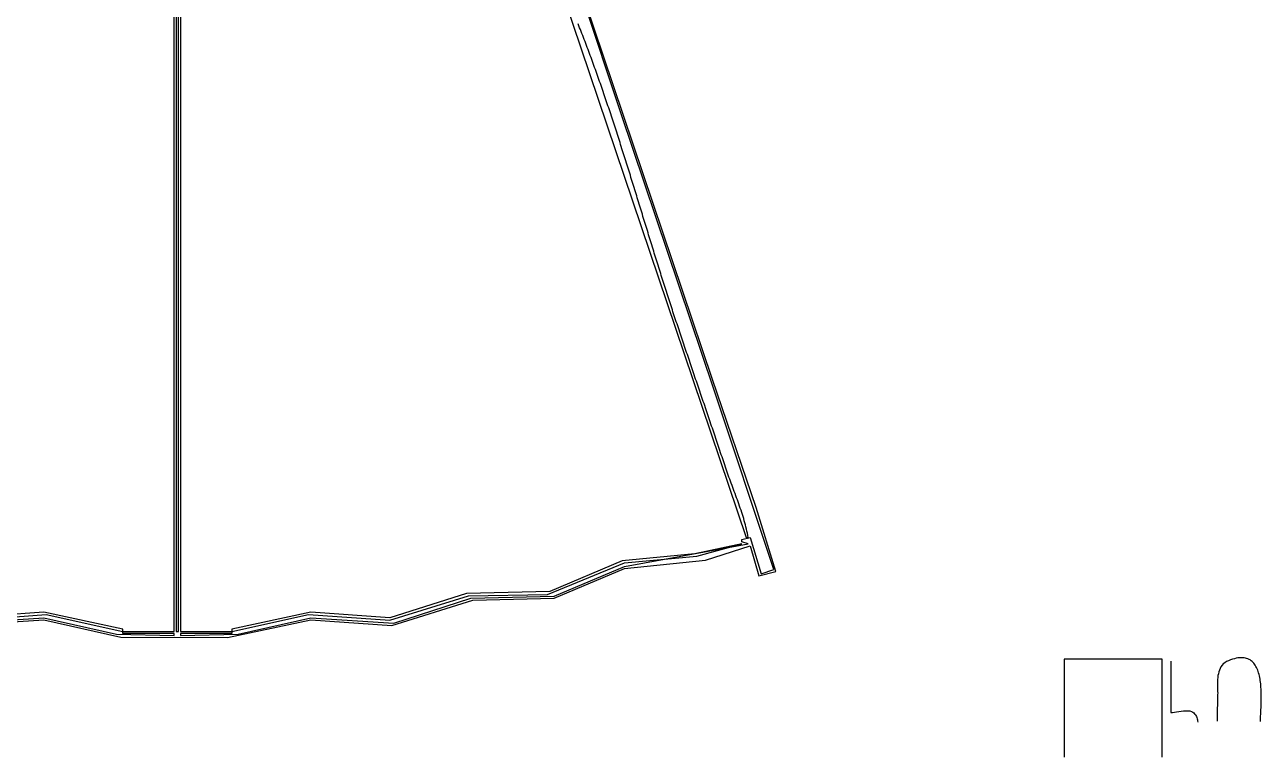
# Model space of a CAD drawing. Header units: metres. Extents: x 63 to 1153, y 57 to 743.
# Drawn here: x 574 to 1153, y 57 to 400 of the extents above; entities that cross this region are included whole.
import ezdxf

# ---------------------------------------------------------------- set-up
doc = ezdxf.new("R2010")
doc.units = ezdxf.units.M

msp = doc.modelspace()

# ---------------------------------------------------------------- linework, layer by layer
for p, q in [((645, 512), (645, 116)), ((646, 396), (646, 477)), ((644, 389), (644, 473)), ((647, 473), (647, 389)), ((825, 418), (883.0031, 246)), ((853.6667, 358), (835, 414)), ((896.3441, 234), (836, 413)), ((833.6486, 399.7624), (833.2811, 400.6843)), ((646, 116), (646, 396)), ((834.0145, 398.8395), (833.6486, 399.7624)), ((834.379, 397.9156), (834.0145, 398.8395)), ((834.7421, 396.9908), (834.379, 397.9156)), ((835.1038, 396.065), (834.7421, 396.9908)), ((835.464, 395.1383), (835.1038, 396.065)), ((835.8228, 394.2107), (835.464, 395.1383)), ((836.1803, 393.2822), (835.8228, 394.2107)), ((644, 116), (644, 389)), ((647, 389), (647, 116)), ((836.5364, 392.3528), (836.1803, 393.2822)), ((836.8911, 391.4226), (836.5364, 392.3528)), ((837.2445, 390.4914), (836.8911, 391.4226)), ((837.5966, 389.5595), (837.2445, 390.4914)), ((837.9474, 388.6267), (837.5966, 389.5595)), ((838.2969, 387.693), (837.9474, 388.6267)), ((838.6451, 386.7586), (838.2969, 387.693)), ((838.992, 385.8233), (838.6451, 386.7586)), ((839.3377, 384.8872), (838.992, 385.8233)), ((839.6822, 383.9504), (839.3377, 384.8872)), ((840.0255, 383.0128), (839.6822, 383.9504)), ((840.3675, 382.0745), (840.0255, 383.0128)), ((840.7084, 381.1354), (840.3675, 382.0745)), ((841.0481, 380.1956), (840.7084, 381.1354)), ((841.3866, 379.2551), (841.0481, 380.1956)), ((841.724, 378.3138), (841.3866, 379.2551)), ((842.0603, 377.3719), (841.724, 378.3138)), ((842.3955, 376.4293), (842.0603, 377.3719)), ((842.7295, 375.486), (842.3955, 376.4293)), ((843.0625, 374.5421), (842.7295, 375.486)), ((843.3945, 373.5975), (843.0625, 374.5421)), ((843.7253, 372.6523), (843.3945, 373.5975)), ((844.0552, 371.7065), (843.7253, 372.6523)), ((844.384, 370.7601), (844.0552, 371.7065)), ((844.7118, 369.8131), (844.384, 370.7601)), ((845.0386, 368.8655), (844.7118, 369.8131)), ((845.3645, 367.9173), (845.0386, 368.8655)), ((845.6894, 366.9686), (845.3645, 367.9173)), ((846.0133, 366.0193), (845.6894, 366.9686)), ((846.3363, 365.0695), (846.0133, 366.0193)), ((846.6584, 364.1192), (846.3363, 365.0695)), ((846.9796, 363.1684), (846.6584, 364.1192)), ((847.2999, 362.217), (846.9796, 363.1684)), ((847.6194, 361.2652), (847.2999, 362.217)), ((847.938, 360.313), (847.6194, 361.2652)), ((848.2557, 359.3602), (847.938, 360.313)), ((848.5726, 358.407), (848.2557, 359.3602)), ((848.8888, 357.4534), (848.5726, 358.407)), ((849.2041, 356.4994), (848.8888, 357.4534)), ((849.5186, 355.5449), (849.2041, 356.4994)), ((849.8324, 354.5901), (849.5186, 355.5449)), ((850.1454, 353.6348), (849.8324, 354.5901)), ((850.4577, 352.6792), (850.1454, 353.6348)), ((896.6921, 230), (853.6667, 358)), ((850.7693, 351.7232), (850.4577, 352.6792)), ((851.0802, 350.7669), (850.7693, 351.7232)), ((851.3904, 349.8103), (851.0802, 350.7669)), ((851.6999, 348.8533), (851.3904, 349.8103)), ((852.0088, 347.896), (851.6999, 348.8533)), ((852.317, 346.9384), (852.0088, 347.896)), ((852.6245, 345.9805), (852.317, 346.9384)), ((852.9315, 345.0224), (852.6245, 345.9805)), ((853.2379, 344.0639), (852.9315, 345.0224)), ((853.5437, 343.1053), (853.2379, 344.0639)), ((853.8489, 342.1464), (853.5437, 343.1053)), ((854.1536, 341.1872), (853.8489, 342.1464)), ((854.4577, 340.2279), (854.1536, 341.1872)), ((854.7613, 339.2683), (854.4577, 340.2279)), ((855.0644, 338.3086), (854.7613, 339.2683)), ((855.367, 337.3487), (855.0644, 338.3086)), ((855.6691, 336.3886), (855.367, 337.3487)), ((855.9708, 335.4283), (855.6691, 336.3886)), ((856.272, 334.468), (855.9708, 335.4283)), ((856.5728, 333.5075), (856.272, 334.468)), ((856.8731, 332.5468), (856.5728, 333.5075)), ((857.1731, 331.5861), (856.8731, 332.5468)), ((857.4727, 330.6253), (857.1731, 331.5861)), ((857.7719, 329.6644), (857.4727, 330.6253)), ((858.0707, 328.7035), (857.7719, 329.6644)), ((858.3692, 327.7424), (858.0707, 328.7035)), ((858.6674, 326.7814), (858.3692, 327.7424)), ((858.9653, 325.8203), (858.6674, 326.7814)), ((859.2628, 324.8592), (858.9653, 325.8203)), ((859.5601, 323.8981), (859.2628, 324.8592)), ((859.8571, 322.937), (859.5601, 323.8981)), ((860.1539, 321.9759), (859.8571, 322.937)), ((860.4504, 321.0148), (860.1539, 321.9759)), ((860.7467, 320.0538), (860.4504, 321.0148)), ((861.0428, 319.0928), (860.7467, 320.0538)), ((861.3387, 318.1319), (861.0428, 319.0928)), ((861.6345, 317.1711), (861.3387, 318.1319)), ((861.93, 316.2104), (861.6345, 317.1711)), ((862.2255, 315.2498), (861.93, 316.2104)), ((862.5207, 314.2893), (862.2255, 315.2498)), ((862.8159, 313.3289), (862.5207, 314.2893)), ((863.111, 312.3687), (862.8159, 313.3289)), ((863.406, 311.4086), (863.111, 312.3687)), ((863.7009, 310.4487), (863.406, 311.4086)), ((863.9958, 309.489), (863.7009, 310.4487)), ((864.2906, 308.5295), (863.9958, 309.489)), ((864.5854, 307.5701), (864.2906, 308.5295)), ((864.8801, 306.611), (864.5854, 307.5701)), ((865.1749, 305.6521), (864.8801, 306.611)), ((865.4697, 304.6934), (865.1749, 305.6521)), ((865.7646, 303.735), (865.4697, 304.6934)), ((866.0595, 302.7769), (865.7646, 303.735)), ((866.3544, 301.819), (866.0595, 302.7769)), ((866.6494, 300.8614), (866.3544, 301.819)), ((866.9446, 299.9042), (866.6494, 300.8614)), ((867.2398, 298.9472), (866.9446, 299.9042)), ((867.5352, 297.9906), (867.2398, 298.9472)), ((867.8307, 297.0342), (867.5352, 297.9906)), ((868.1263, 296.0783), (867.8307, 297.0342)), ((868.4221, 295.1227), (868.1263, 296.0783)), ((868.7182, 294.1675), (868.4221, 295.1227)), ((869.0144, 293.2127), (868.7182, 294.1675)), ((869.3108, 292.2582), (869.0144, 293.2127)), ((869.6074, 291.3042), (869.3108, 292.2582)), ((869.9043, 290.3506), (869.6074, 291.3042)), ((870.2015, 289.3974), (869.9043, 290.3506)), ((870.4989, 288.4447), (870.2015, 289.3974)), ((870.7967, 287.4924), (870.4989, 288.4447)), ((871.0947, 286.5407), (870.7967, 287.4924)), ((871.393, 285.5894), (871.0947, 286.5407)), ((871.6917, 284.6386), (871.393, 285.5894)), ((871.9908, 283.6883), (871.6917, 284.6386)), ((872.2902, 282.7385), (871.9908, 283.6883)), ((872.5899, 281.7892), (872.2902, 282.7385)), ((872.8901, 280.8405), (872.5899, 281.7892)), ((873.1907, 279.8924), (872.8901, 280.8405)), ((873.4917, 278.9448), (873.1907, 279.8924)), ((873.7932, 277.9978), (873.4917, 278.9448)), ((874.0951, 277.0514), (873.7932, 277.9978)), ((874.3975, 276.1057), (874.0951, 277.0514)), ((874.7003, 275.1605), (874.3975, 276.1057)), ((875.0037, 274.2159), (874.7003, 275.1605)), ((875.3076, 273.272), (875.0037, 274.2159)), ((875.612, 272.3288), (875.3076, 273.272)), ((875.917, 271.3862), (875.612, 272.3288)), ((876.2225, 270.4443), (875.917, 271.3862)), ((876.5286, 269.5031), (876.2225, 270.4443)), ((876.8353, 268.5627), (876.5286, 269.5031)), ((877.1426, 267.6229), (876.8353, 268.5627)), ((877.4505, 266.6838), (877.1426, 267.6229)), ((877.7591, 265.7455), (877.4505, 266.6838)), ((878.0683, 264.808), (877.7591, 265.7455)), ((878.3781, 263.8712), (878.0683, 264.808)), ((878.6887, 262.9352), (878.3781, 263.8712)), ((879, 262), (878.6887, 262.9352)), ((879.32, 261.0403), (879, 262)), ((879.6404, 260.0808), (879.32, 261.0403)), ((879.9612, 259.1214), (879.6404, 260.0808)), ((880.2822, 258.1621), (879.9612, 259.1214)), ((880.6036, 257.2029), (880.2822, 258.1621)), ((880.9252, 256.2438), (880.6036, 257.2029)), ((881.2472, 255.2848), (880.9252, 256.2438)), ((881.5694, 254.3259), (881.2472, 255.2848)), ((881.8919, 253.3671), (881.5694, 254.3259)), ((882.2147, 252.4084), (881.8919, 253.3671)), ((882.5377, 251.4497), (882.2147, 252.4084)), ((882.8609, 250.4912), (882.5377, 251.4497)), ((883.1844, 249.5327), (882.8609, 250.4912)), ((883.5081, 248.5743), (883.1844, 249.5327)), ((883.0031, 246), (912, 160)), ((883.832, 247.616), (883.5081, 248.5743)), ((884.1561, 246.6577), (883.832, 247.616)), ((884.4804, 245.6995), (884.1561, 246.6577)), ((884.8049, 244.7414), (884.4804, 245.6995)), ((885.1295, 243.7833), (884.8049, 244.7414)), ((885.4544, 242.8253), (885.1295, 243.7833)), ((885.7793, 241.8673), (885.4544, 242.8253)), ((886.1045, 240.9094), (885.7793, 241.8673)), ((886.4297, 239.9515), (886.1045, 240.9094)), ((886.7551, 238.9937), (886.4297, 239.9515)), ((887.0806, 238.0359), (886.7551, 238.9937)), ((887.4062, 237.0782), (887.0806, 238.0359)), ((887.7319, 236.1204), (887.4062, 237.0782)), ((888.0577, 235.1627), (887.7319, 236.1204)), ((888.3836, 234.205), (888.0577, 235.1627)), ((888.7095, 233.2474), (888.3836, 234.205)), ((889.0355, 232.2898), (888.7095, 233.2474)), ((889.3615, 231.3321), (889.0355, 232.2898)), ((916.6667, 174), (896.3441, 234)), ((889.6876, 230.3745), (889.3615, 231.3321)), ((890.0137, 229.4169), (889.6876, 230.3745)), ((890.3399, 228.4593), (890.0137, 229.4169)), ((890.666, 227.5017), (890.3399, 228.4593)), ((890.9921, 226.5441), (890.666, 227.5017)), ((891.3183, 225.5865), (890.9921, 226.5441)), ((925, 145), (896.6921, 230)), ((891.6444, 224.6289), (891.3183, 225.5865)), ((891.9705, 223.6713), (891.6444, 224.6289)), ((892.2965, 222.7136), (891.9705, 223.6713)), ((892.6225, 221.7559), (892.2965, 222.7136)), ((892.9485, 220.7982), (892.6225, 221.7559)), ((893.2744, 219.8405), (892.9485, 220.7982)), ((893.6002, 218.8828), (893.2744, 219.8405)), ((893.9259, 217.925), (893.6002, 218.8828)), ((894.2515, 216.9672), (893.9259, 217.925)), ((894.577, 216.0093), (894.2515, 216.9672)), ((894.9024, 215.0514), (894.577, 216.0093)), ((895.2277, 214.0935), (894.9024, 215.0514)), ((895.5529, 213.1355), (895.2277, 214.0935)), ((895.8779, 212.1774), (895.5529, 213.1355)), ((896.2027, 211.2193), (895.8779, 212.1774)), ((896.5274, 210.2612), (896.2027, 211.2193)), ((896.8519, 209.3029), (896.5274, 210.2612)), ((897.1763, 208.3446), (896.8519, 209.3029)), ((897.5004, 207.3863), (897.1763, 208.3446)), ((897.8244, 206.4278), (897.5004, 207.3863)), ((898.1481, 205.4693), (897.8244, 206.4278)), ((898.4716, 204.5107), (898.1481, 205.4693)), ((898.7949, 203.552), (898.4716, 204.5107)), ((899.118, 202.5932), (898.7949, 203.552)), ((899.4408, 201.6344), (899.118, 202.5932)), ((899.7633, 200.6754), (899.4408, 201.6344)), ((900.0856, 199.7164), (899.7633, 200.6754)), ((900.4076, 198.7572), (900.0856, 199.7164)), ((900.7293, 197.7979), (900.4076, 198.7572)), ((901.0507, 196.8386), (900.7293, 197.7979)), ((901.3718, 195.8791), (901.0507, 196.8386)), ((901.6926, 194.9195), (901.3718, 195.8791)), ((902.0131, 193.9598), (901.6926, 194.9195)), ((902.3333, 193), (902.0131, 193.9598)), ((902.6519, 192.0549), (902.3333, 193)), ((902.9783, 191.1073), (902.6519, 192.0549)), ((903.3116, 190.1571), (902.9783, 191.1073)), ((903.6511, 189.2046), (903.3116, 190.1571)), ((903.9961, 188.2498), (903.6511, 189.2046)), ((904.3458, 187.2927), (903.9961, 188.2498)), ((904.6994, 186.3336), (904.3458, 187.2927)), ((905.0562, 185.3724), (904.6994, 186.3336)), ((905.4155, 184.4094), (905.0562, 185.3724)), ((905.7764, 183.4445), (905.4155, 184.4094)), ((906.1384, 182.4779), (905.7764, 183.4445)), ((906.5005, 181.5097), (906.1384, 182.4779)), ((906.8621, 180.54), (906.5005, 181.5097)), ((907.2223, 179.5689), (906.8621, 180.54)), ((907.5806, 178.5965), (907.2223, 179.5689)), ((907.936, 177.6228), (907.5806, 178.5965)), ((908.2879, 176.648), (907.936, 177.6228)), ((908.6354, 175.6722), (908.2879, 176.648)), ((908.978, 174.6954), (908.6354, 175.6722)), ((909.3147, 173.7179), (908.978, 174.6954)), ((926, 144), (916.6667, 174)), ((909.6449, 172.7396), (909.3147, 173.7179)), ((909.9677, 171.7607), (909.6449, 172.7396)), ((910.2826, 170.7812), (909.9677, 171.7607)), ((910.5886, 169.8013), (910.2826, 170.7812)), ((910.8851, 168.8211), (910.5886, 169.8013)), ((911.1713, 167.8406), (910.8851, 168.8211)), ((911.4464, 166.86), (911.1713, 167.8406)), ((911.7097, 165.8793), (911.4464, 166.86)), ((911.9605, 164.8987), (911.7097, 165.8793)), ((912.198, 163.9182), (911.9605, 164.8987)), ((912.4214, 162.9381), (912.198, 163.9182)), ((912.6301, 161.9582), (912.4214, 162.9381)), ((855, 146.3912), (913, 157)), ((910, 157), (888, 152.2894)), ((889, 151.2894), (910, 157)), ((910, 159), (914, 160)), ((910, 158), (910, 159)), ((913, 157), (910, 158)), ((912, 160), (913, 160)), ((912.8232, 160.9788), (912.6301, 161.9582)), ((913, 160), (912.8232, 160.9788)), ((914, 160), (919, 143)), ((888, 152.2894), (854, 149.0725)), ((855, 148.0725), (889, 151.2894)), ((893, 149.3256), (914, 156)), ((914, 156), (918, 142)), ((819, 133.213), (855, 148.0725)), ((854, 149.0725), (820, 134.6373)), ((822, 132.5293), (855, 146.3912)), ((822, 131.5293), (855, 145.3912)), ((855, 145.3912), (893, 149.3256)), ((919, 143), (925, 145)), ((918, 142), (926, 144)), ((781, 133.6744), (745, 122.3256)), ((820, 134.6373), (781, 133.6744)), ((745, 121.1844), (782, 132.6744)), ((746, 118.6875), (784, 130.6744)), ((747, 119.8495), (783, 131.6211)), ((782, 132.6744), (819, 133.213)), ((783, 131.6211), (822, 132.5293)), ((784, 130.6744), (822, 131.5293)), ((544, 119.8495), (583, 122.3665)), ((583, 124.9599), (546, 122.3256)), ((546, 121.1844), (584, 123.8256)), ((620, 117), (583, 124.9599)), ((583, 122.3665), (617, 114.615)), ((584, 123.8256), (620, 116)), ((708, 124.9599), (671, 117)), ((671, 116), (707, 123.8256)), ((674, 114.615), (708, 122.3665)), ((707, 123.8256), (745, 121.1844)), ((745, 122.3256), (708, 124.9599)), ((708, 122.3665), (747, 119.8495)), ((544, 118.8495), (583, 121.3665)), ((583, 121.3665), (619, 113.2894)), ((620, 116), (620, 117)), ((620, 115), (620, 116)), ((620, 116), (644, 116)), ((645, 116), (646, 116)), ((647, 116), (671, 116)), ((669, 113.0394), (708, 121.3665)), ((671, 117), (671, 116)), ((671, 116), (671, 115)), ((708, 121.3665), (746, 118.6875)), ((617, 114.615), (644, 114)), ((619, 113.2894), (669, 113.0394)), ((644, 115), (620, 115)), ((644, 114), (644, 115)), ((671, 115), (647, 115)), ((647, 115), (647, 114)), ((647, 114), (674, 114.615)), ((1061, 103), (1061, 57)), ((1107, 103), (1061, 103)), ((1107, 57), (1107, 103)), ((1111, 102), (1111, 78)), ((1134.1363, 98.6466), (1133.7943, 97.8517)), ((1134.5546, 99.3964), (1134.1363, 98.6466)), ((1135.0565, 100.0951), (1134.5546, 99.3964)), ((1135.649, 100.7366), (1135.0565, 100.0951)), ((1136.3396, 101.3149), (1135.649, 100.7366)), ((1137.1355, 101.824), (1136.3396, 101.3149)), ((1138.0439, 102.2577), (1137.1355, 101.824)), ((1139.0079, 102.6284), (1138.0439, 102.2577)), ((1139.9318, 102.9394), (1139.0079, 102.6284)), ((1140.8164, 103.1923), (1139.9318, 102.9394)), ((1141.6625, 103.3886), (1140.8164, 103.1923)), ((1142.4709, 103.5298), (1141.6625, 103.3886)), ((1143.2425, 103.6175), (1142.4709, 103.5298)), ((1143.978, 103.6532), (1143.2425, 103.6175)), ((1144.6784, 103.6384), (1143.978, 103.6532)), ((1145.3444, 103.5747), (1144.6784, 103.6384)), ((1145.9768, 103.4637), (1145.3444, 103.5747)), ((1146.5765, 103.3068), (1145.9768, 103.4637)), ((1147.1443, 103.1056), (1146.5765, 103.3068)), ((1147.6811, 102.8616), (1147.1443, 103.1056)), ((1148.1875, 102.5764), (1147.6811, 102.8616)), ((1148.6645, 102.2515), (1148.1875, 102.5764)), ((1149.1129, 101.8884), (1148.6645, 102.2515)), ((1149.5335, 101.4887), (1149.1129, 101.8884)), ((1149.9272, 101.054), (1149.5335, 101.4887)), ((1150.2947, 100.5857), (1149.9272, 101.054)), ((1150.6368, 100.0853), (1150.2947, 100.5857)), ((1150.9545, 99.5546), (1150.6368, 100.0853)), ((1151.2485, 98.9949), (1150.9545, 99.5546)), ((1151.5196, 98.4078), (1151.2485, 98.9949)), ((1132.9743, 93.413), (1132.9376, 92.4747)), ((1133.0437, 94.3424), (1132.9743, 93.413)), ((1133.1532, 95.2571), (1133.0437, 94.3424)), ((1133.3099, 96.1509), (1133.1532, 95.2571)), ((1133.5212, 97.0178), (1133.3099, 96.1509)), ((1133.7943, 97.8517), (1133.5212, 97.0178)), ((1151.7687, 97.7948), (1151.5196, 98.4078)), ((1151.9966, 97.1575), (1151.7687, 97.7948)), ((1152.2041, 96.4975), (1151.9966, 97.1575)), ((1152.392, 95.8162), (1152.2041, 96.4975)), ((1152.5612, 95.1152), (1152.392, 95.8162)), ((1152.7125, 94.396), (1152.5612, 95.1152)), ((1152.8467, 93.6602), (1152.7125, 94.396)), ((1152.9646, 92.9093), (1152.8467, 93.6602)), ((1153.067, 92.1449), (1152.9646, 92.9093)), ((1132.9376, 92.4747), (1132.9264, 91.5337)), ((1132.9264, 91.5337), (1132.9336, 90.5961)), ((1132.9336, 90.5961), (1132.9517, 89.6679)), ((1132.9517, 89.6679), (1132.9737, 88.755)), ((1132.9737, 88.755), (1132.9922, 87.8637)), ((1132.9922, 87.8637), (1133, 87)), ((1133, 87), (1132.997, 86.4314)), ((1153.1549, 91.3685), (1153.067, 92.1449)), ((1153.2289, 90.5815), (1153.1549, 91.3685)), ((1153.2899, 89.7856), (1153.2289, 90.5815)), ((1153.3388, 88.9824), (1153.2899, 89.7856)), ((1153.3764, 88.1732), (1153.3388, 88.9824)), ((1153.4034, 87.3597), (1153.3764, 88.1732)), ((1153.4208, 86.5435), (1153.4034, 87.3597)), ((1132.874, 81.7938), (1132.8514, 81.0558)), ((1132.8969, 82.5161), (1132.874, 81.7938)), ((1132.9194, 83.2209), (1132.8969, 82.5161)), ((1132.9407, 83.9069), (1132.9194, 83.2209)), ((1132.9599, 84.5725), (1132.9407, 83.9069)), ((1132.9762, 85.2162), (1132.9599, 84.5725)), ((1132.9889, 85.8363), (1132.9762, 85.2162)), ((1132.997, 86.4314), (1132.9889, 85.8363)), ((1153.34, 80.8806), (1153.3674, 81.6734)), ((1153.3674, 81.6734), (1153.3909, 82.4741)), ((1153.3909, 82.4741), (1153.4097, 83.2812)), ((1153.4097, 83.2812), (1153.4229, 84.0933)), ((1153.4292, 85.726), (1153.4208, 86.5435)), ((1153.4229, 84.0933), (1153.4297, 84.9087)), ((1153.4297, 84.9087), (1153.4292, 85.726)), ((1111, 78), (1111.7921, 78.046)), ((1111.7921, 78.046), (1112.7001, 78.1532)), ((1112.7001, 78.1532), (1113.6954, 78.2989)), ((1113.6954, 78.2989), (1114.7498, 78.4606)), ((1114.7498, 78.4606), (1115.8347, 78.6155)), ((1115.8347, 78.6155), (1116.9218, 78.7411)), ((1116.9218, 78.7411), (1117.9827, 78.8147)), ((1117.9827, 78.8147), (1118.989, 78.8138)), ((1118.989, 78.8138), (1119.9123, 78.7157)), ((1119.9123, 78.7157), (1120.7243, 78.4977)), ((1120.7243, 78.4977), (1121.3966, 78.1373)), ((1121.3966, 78.1373), (1121.826, 77.7828)), ((1121.826, 77.7828), (1122.2058, 77.3952)), ((1122.2058, 77.3952), (1122.5378, 76.9775)), ((1122.5378, 76.9775), (1122.8236, 76.5326)), ((1122.8236, 76.5326), (1123.0652, 76.0634)), ((1123.0652, 76.0634), (1123.2643, 75.5728)), ((1123.2643, 75.5728), (1123.4227, 75.0638)), ((1132.7719, 77.1826), (1132.7684, 76.3822)), ((1132.7684, 76.3822), (1132.7708, 75.5767)), ((1132.7708, 75.5767), (1132.78, 74.7677)), ((1132.7807, 77.9766), (1132.7719, 77.1826)), ((1132.7938, 78.7624), (1132.7807, 77.9766)), ((1132.8105, 79.5385), (1132.7938, 78.7624)), ((1132.8299, 80.3035), (1132.8105, 79.5385)), ((1132.8514, 81.0558), (1132.8299, 80.3035)), ((1153.0777, 75.0101), (1153.1069, 75.6838)), ((1153.1069, 75.6838), (1153.1389, 76.3776)), ((1153.1389, 76.3776), (1153.1726, 77.0903)), ((1153.1726, 77.0903), (1153.2074, 77.8201)), ((1153.2074, 77.8201), (1153.2423, 78.5656)), ((1153.2423, 78.5656), (1153.2766, 79.3252)), ((1153.2766, 79.3252), (1153.3094, 80.0974)), ((1153.3094, 80.0974), (1153.34, 80.8806)), ((1123.4227, 75.0638), (1123.5423, 74.5393)), ((1123.5423, 74.5393), (1123.6247, 74.0022)), ((1123.6247, 74.0022), (1123.6718, 73.4553)), ((1132.78, 74.7677), (1132.7968, 73.9568)), ((1153.0304, 73.7299), (1153.0519, 74.3583)), ((1153.0519, 74.3583), (1153.0777, 75.0101))]:
    msp.add_line(p, q)

doc.saveas('drawing.dxf')
